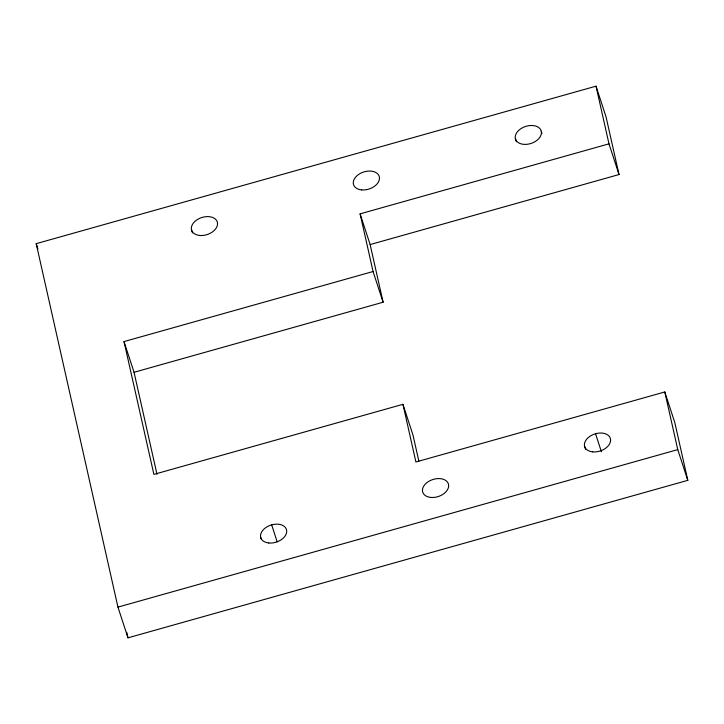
<?xml version="1.0" encoding="UTF-8"?>
<svg xmlns="http://www.w3.org/2000/svg" width="724" height="724" viewBox="0 0 724 724"><rect width="100%" height="100%" fill="white"/><g stroke="black" fill="none" stroke-linecap="round" stroke-linejoin="round"><path stroke-width="1.09" d="M596.015 86.174L608.984 143.832L360.099 213.852L373.068 271.518L124.012 341.583L153.886 474.383L402.942 404.318L415.911 461.984L664.795 391.965L674.831 422.671L687.8 480.338L127.985 637.826L117.949 607.119L36.2 243.662L596.015 86.174L606.051 116.881L619.02 174.547L370.136 244.567L383.105 302.225L134.049 372.29L157.008 474.365M117.949 607.119L677.764 449.622L664.795 391.965M608.984 143.832L619.02 174.547M677.764 449.622L687.8 480.338M541.29 131.297A13.485 8.932 -18.1 0 1 523.552 144.329A13.485 8.932 -18.1 0 1 520.149 129.198A13.485 8.932 -18.1 0 1 541.29 131.297L541.986 133.415M515.361 138.592L516.402 141.768M595.535 433.739L601.418 451.74M584.539 446.129L585.571 449.305M360.099 213.852L370.136 244.567M373.068 271.518L383.105 302.225M402.942 404.318L412.979 435.024L418.852 461.143M191.471 229.707L192.512 232.884M271.645 524.864L277.183 541.805M260.64 537.244L261.337 539.362M124.012 341.583L134.049 372.29M36.2 243.662L37.929 248.956M126.745 632.324L127.985 637.826M199.652 235.454A13.485 8.932 -18.1 0 0 217.399 222.413A13.485 8.932 -18.1 0 0 196.249 220.322A13.485 8.932 -18.1 0 0 199.652 235.454M592.721 451.867A13.485 8.932 -18.1 0 0 610.459 438.834A13.485 8.932 -18.1 0 0 589.318 436.735A13.485 8.932 -18.1 0 0 592.721 451.867M268.83 542.991A13.485 8.932 -18.1 0 0 286.568 529.95A13.485 8.932 -18.1 0 0 265.427 527.859A13.485 8.932 -18.1 0 0 268.83 542.991M430.771 497.424A13.485 8.932 -18.1 0 0 448.518 484.392A13.485 8.932 -18.1 0 0 427.368 482.293A13.485 8.932 -18.1 0 0 430.771 497.424M361.602 189.896A13.485 8.932 -18.1 0 0 379.34 176.855A13.485 8.932 -18.1 0 0 358.199 174.756A13.485 8.932 -18.1 0 0 361.602 189.896"/></g></svg>
